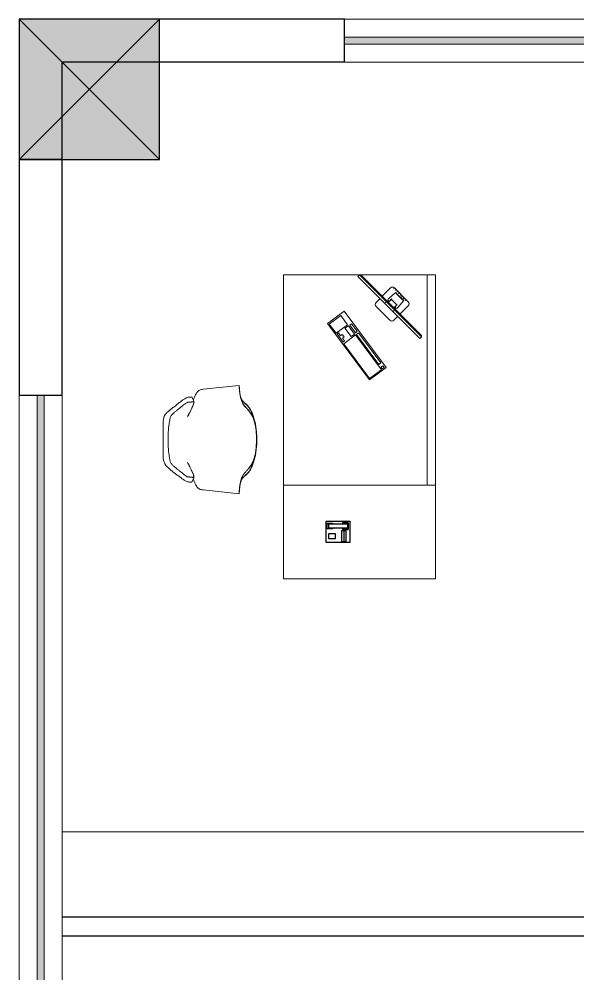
# Model space of a CAD drawing. Header units: inches. Extents: x 327481 to 195042051, y -335014 to 44773228.
# Drawn here: x 369524.4 to 369642.1, y -316798.2 to -316597.1 of the extents above; entities that cross this region are included whole.
import ezdxf

# ---------------------------------------------------------------- set-up
doc = ezdxf.new("R2010")
doc.units = ezdxf.units.IN
doc.header["$MEASUREMENT"] = 0
doc.layers.add('center', color=146, linetype='Continuous')
for name, color, linetype, lineweight in [('column 1', 146, 'Continuous', 30), ('furniture', 251, 'Continuous', 13), ('GLASS', 140, 'Continuous', 5), ('WALL', 12, 'Continuous', 30)]:
    doc.layers.add(name, color=color, linetype=linetype, lineweight=lineweight)

# ---------------------------------------------------------------- blocks, each defined once
blk = doc.blocks.new('COLUMN1')
at = {"layer": 'column 1'}
h = blk.add_hatch(color=256, dxfattribs=at)
h.paths.add_polyline_path([(1, 1), (0, 1), (0.5, 0.5)])
h.paths.add_polyline_path([(1, 1), (0.5, 0.5), (1, 0)])
h.paths.add_polyline_path([(0.5, 0.5), (0, 0), (1, 0)])
h.paths.add_polyline_path([(0.5, 0.5), (0, 1), (0, 0)])
at = {"layer": 'column 1', "lineweight": 0, "ltscale": 0.3}
for p, q in [((0, 1), (1, 0)), ((0, 0), (1, 1))]:
    blk.add_line(p, q, dxfattribs=at)
at = {"layer": 'column 1', "ltscale": 0.3}
for p, q in [((1, 1), (0, 1)), ((0, 1), (0, 0)), ((1, 0), (1, 1)), ((0, 0), (1, 0))]:
    blk.add_line(p, q, dxfattribs=at)
blk = doc.blocks.new('wdegshd')
at = {"layer": 'furniture', "color": 0, "ltscale": 60}
for p, q in [((377491.68, -331231.45), (377491.67, -331231.44)), ((377475.35, -331232.98), (377476.14, -331233.34)), ((377493.03, -331232.98), (377492.25, -331233.33)), ((377472.77, -331242.87), (377473.6, -331235.29)), ((377495.6, -331242.87), (377494.77, -331235.29)), ((377478.18, -331244.95), (377478.18, -331244.95)), ((377491.09, -331244.17), (377491.09, -331244.17))]:
    blk.add_line(p, q, dxfattribs=at)
for points, start_tangent, end_tangent in [([(377478.67, -331227.53), (377479.07, -331227.22), (377479.47, -331227.05), (377480.2, -331226.9), (377480.55, -331226.87), (377480.93, -331226.85), (377481.72, -331226.84), (377482.53, -331226.85), (377483.35, -331226.87), (377484.19, -331226.88), (377485.02, -331226.87), (377485.85, -331226.85), (377486.65, -331226.84), (377487.45, -331226.85), (377487.82, -331226.87), (377488.18, -331226.9), (377488.9, -331227.04), (377489.3, -331227.22), (377489.71, -331227.53)], (0.714106, 0.700038), (0.720772, -0.693172)), ([(377475.67, -331231.31), (377475.85, -331231.03), (377476.29, -331230.43), (377476.72, -331229.85), (377477.14, -331229.28), (377477.59, -331228.71), (377478.09, -331228.12), (377478.67, -331227.53)], (0.567554, 0.823336), (0.714106, 0.700038)), ([(377491.67, -331231.44), (377490.89, -331230.45), (377490.5, -331229.96), (377490.1, -331229.47), (377489.7, -331229), (377489.48, -331228.77), (377489.24, -331228.57), (377488.96, -331228.42), (377488.66, -331228.33), (377488.35, -331228.27), (377488.03, -331228.22), (377487.71, -331228.16), (377487.4, -331228.11), (377486.76, -331228.03), (377486.12, -331227.98), (377485.48, -331227.94), (377484.19, -331227.92), (377482.91, -331227.94), (377482.27, -331227.98), (377481.62, -331228.03), (377480.99, -331228.11), (377480.67, -331228.16), (377480.35, -331228.21), (377480.04, -331228.27), (377479.72, -331228.33), (377479.42, -331228.42), (377479.15, -331228.57), (377478.9, -331228.77), (377478.68, -331229), (377478.28, -331229.47), (377477.89, -331229.96), (377477.5, -331230.45), (377476.71, -331231.44)], (-0.61302, 0.790067), (-0.61289, -0.790168)), ([(377489.71, -331227.53), (377489.95, -331227.76), (377490.08, -331227.9), (377490.21, -331228.04), (377490.33, -331228.19), (377490.45, -331228.34), (377490.68, -331228.64), (377490.91, -331228.94), (377491.14, -331229.24), (377491.37, -331229.54), (377491.61, -331229.83), (377492.08, -331230.42), (377492.54, -331231.03), (377492.72, -331231.31)], (-0.718759, 0.695259), (0.560085, -0.828435)), ([(377475.67, -331231.31), (377475.38, -331231.83), (377475.28, -331232.13), (377475.25, -331232.33), (377475.24, -331232.53), (377475.24, -331232.71), (377475.25, -331232.79), (377475.26, -331232.87), (377475.29, -331232.94), (377475.35, -331232.98)], (-0.525887, -0.850554), (0.914412, -0.404784)), ([(377476.14, -331233.34), (377476.34, -331233.37), (377476.57, -331233.32), (377476.86, -331233.23), (377477.16, -331233.1), (377477.77, -331232.83), (377478.33, -331232.55), (377478.59, -331232.42), (377478.82, -331232.3), (377479.02, -331232.2), (377479.17, -331232.11), (377479.28, -331232.04), (377479.34, -331231.99)], (0.909904, -0.414819), (0.603055, 0.797699)), ([(377479.34, -331231.99), (377479.33, -331232), (377479.3, -331232.02), (377479.27, -331232.05), (377479.21, -331232.08), (377479.15, -331232.11), (377479.07, -331232.15), (377478.89, -331232.25), (377478.67, -331232.37), (377478.44, -331232.49), (377478.18, -331232.62), (377477.91, -331232.74), (377477.63, -331232.87), (377477.34, -331233), (377477.05, -331233.13), (377476.77, -331233.23), (377476.54, -331233.3), (377476.44, -331233.31), (377476.36, -331233.31), (377476.26, -331233.27), (377476.22, -331233.18), (377476.23, -331233.06), (377476.25, -331232.93), (377476.27, -331232.8), (377476.29, -331232.67), (377476.31, -331232.42), (377476.32, -331232.3), (377476.33, -331232.19), (377476.34, -331232.08), (377476.38, -331231.94), (377476.5, -331231.74), (377476.72, -331231.43)], (-0.365768, -0.930706), (0.61971, 0.784831)), ([(377491.66, -331231.43), (377491.89, -331231.75), (377492, -331231.94), (377492.04, -331232.07), (377492.05, -331232.17), (377492.05, -331232.28), (377492.06, -331232.4), (377492.08, -331232.65), (377492.1, -331232.78), (377492.12, -331232.91), (377492.14, -331233.04), (377492.15, -331233.16), (377492.12, -331233.25), (377492.02, -331233.31), (377491.95, -331233.31), (377491.86, -331233.3), (377491.62, -331233.24), (377491.35, -331233.13), (377491.06, -331233.01), (377490.77, -331232.88), (377490.49, -331232.75), (377490.22, -331232.62), (377489.96, -331232.49), (377489.72, -331232.37), (377489.5, -331232.26), (377489.32, -331232.16), (377489.17, -331232.08), (377489.12, -331232.05), (377489.08, -331232.02), (377489.05, -331232), (377489.04, -331231.99)], (0.623819, -0.781569), (-0.415524, 0.909582)), ([(377492.25, -331233.33), (377491.81, -331233.32), (377491.52, -331233.23), (377491.22, -331233.1), (377490.61, -331232.83), (377490.05, -331232.55), (377489.79, -331232.42), (377489.56, -331232.3), (377489.36, -331232.19), (377489.21, -331232.11), (377489.1, -331232.04), (377489.07, -331232.02), (377489.04, -331231.99)], (-0.91292, -0.408139), (-0.575078, 0.818099)), ([(377493.03, -331232.98), (377493.09, -331232.94), (377493.12, -331232.87), (377493.14, -331232.79), (377493.15, -331232.71), (377493.14, -331232.53), (377493.13, -331232.33), (377493.11, -331232.13), (377493.01, -331231.83), (377492.72, -331231.31)], (0.914728, 0.40407), (-0.525718, 0.850659)), ([(377472.77, -331242.87), (377473.8, -331242.97), (377474.32, -331243.02), (377474.83, -331243.09), (377475.32, -331243.22), (377475.75, -331243.4), (377476.07, -331243.62), (377476.32, -331243.85), (377476.72, -331244.32), (377477.13, -331244.77), (377477.66, -331245.16), (377478.36, -331245.5), (377479.19, -331245.83), (377480.13, -331246.11), (377481.11, -331246.34), (377482.12, -331246.49), (377484.18, -331246.61), (377485.22, -331246.58), (377486.25, -331246.49), (377487.26, -331246.34), (377488.24, -331246.11), (377489.18, -331245.83), (377490.02, -331245.51), (377490.71, -331245.16), (377491.24, -331244.77), (377491.66, -331244.33), (377492.05, -331243.86), (377492.3, -331243.63), (377492.62, -331243.4), (377493.05, -331243.22), (377493.54, -331243.1), (377494.05, -331243.02), (377494.57, -331242.97), (377494.83, -331242.95), (377495.09, -331242.92), (377495.6, -331242.87)], (0.993409, -0.114622), (0.993702, 0.112056)), ([(377495.45, -331242.89), (377494.93, -331242.94), (377494.42, -331242.98), (377493.93, -331243.03), (377493.43, -331243.12), (377492.97, -331243.25), (377492.54, -331243.44), (377491.99, -331243.9), (377491.59, -331244.35), (377491.39, -331244.57), (377491.17, -331244.77), (377490.62, -331245.15), (377489.93, -331245.49), (377489.1, -331245.81), (377488.18, -331246.09), (377487.21, -331246.31), (377486.22, -331246.46), (377485.21, -331246.54), (377484.19, -331246.57), (377482.16, -331246.45), (377481.17, -331246.31), (377480.21, -331246.09), (377478.46, -331245.49), (377477.77, -331245.15), (377477.23, -331244.77), (377476.81, -331244.34), (377476.4, -331243.89), (377475.85, -331243.44), (377475.43, -331243.25), (377474.96, -331243.12), (377473.96, -331242.98), (377473.44, -331242.94), (377472.93, -331242.89)], (-0.994692, -0.102895), (-0.994633, 0.103465)), ([(377473.21, -331242.89), (377473.68, -331242.93), (377474.16, -331242.98), (377474.63, -331243.05), (377475.09, -331243.13), (377475.95, -331243.37), (377476.63, -331243.67), (377477.13, -331244.02), (377477.56, -331244.4), (377478.05, -331244.84), (377478.64, -331245.3), (377479.4, -331245.73), (377480.29, -331246.07), (377481.25, -331246.3), (377482.23, -331246.43), (377483.21, -331246.5), (377484.19, -331246.52), (377485.17, -331246.5), (377486.15, -331246.43), (377487.13, -331246.3), (377488.09, -331246.07), (377488.99, -331245.73), (377489.75, -331245.3), (377490.84, -331244.4), (377491.27, -331244.02), (377491.75, -331243.67), (377492.43, -331243.37), (377493.29, -331243.14), (377493.75, -331243.05), (377494.22, -331242.98), (377494.7, -331242.93), (377495.18, -331242.89)], (0.99536, -0.09622), (0.995303, 0.096811)), ([(377478.18, -331244.95), (377477.68, -331244.51), (377477.23, -331244.1), (377476.74, -331243.73), (377476.43, -331243.56), (377476.05, -331243.4), (377475.14, -331243.14), (377474.66, -331243.06), (377474.18, -331242.99), (377473.69, -331242.93), (377473.21, -331242.89)], (-0.769579, 0.638552), (-0.995559, 0.09414)), ([(377495.18, -331242.89), (377494.82, -331242.92), (377494.46, -331242.96), (377493.75, -331243.05), (377493.04, -331243.19), (377492.39, -331243.39), (377491.84, -331243.63), (377491.43, -331243.89), (377491.09, -331244.17)], (-0.995527, -0.094482), (-0.745734, -0.666244)), ([(377491.09, -331244.17), (377490.59, -331244.63), (377489.98, -331245.13), (377489.23, -331245.62), (377488.3, -331246.01), (377487.27, -331246.27), (377486.19, -331246.43), (377485.1, -331246.5), (377484, -331246.52), (377482.9, -331246.48), (377481.81, -331246.39), (377480.75, -331246.19), (377479.74, -331245.88), (377478.87, -331245.45), (377478.18, -331244.95)], (-0.74436, -0.667779), (-0.770087, 0.637939))]:
    blk.add_spline(points, degree=3, dxfattribs=dict(at, start_tangent=start_tangent, end_tangent=end_tangent))
for points, knots in [([(377473.6, -331235.29), (377473.61, -331235.17), (377473.65, -331234.91), (377473.76, -331234.54), (377474.03, -331234.1), (377474.47, -331233.83), (377474.91, -331233.62), (377475.24, -331233.48), (377475.58, -331233.35), (377475.81, -331233.27), (377475.92, -331233.24)], [32.043722, 32.043722, 32.043722, 32.043722, 33.546817, 35.092186, 36.595024, 39.506953, 40.950714, 42.383982, 43.811127, 45.22017, 45.22017, 45.22017, 45.22017]), ([(377492.47, -331233.23), (377492.58, -331233.27), (377492.81, -331233.35), (377493.14, -331233.48), (377493.48, -331233.63), (377493.81, -331233.79), (377494.13, -331233.97), (377494.41, -331234.23), (377494.61, -331234.56), (377494.72, -331234.92), (377494.76, -331235.17), (377494.77, -331235.29)], [0, 0, 0, 0, 1.409918, 2.836687, 4.269548, 5.713059, 7.168595, 8.638156, 10.142051, 11.687237, 13.11934, 13.11934, 13.11934, 13.11934])]:
    blk.add_open_spline(points, degree=3, knots=knots, dxfattribs=at)
blk = doc.blocks.new('telephon-1')
at = {"color": 0, "linetype": 'ByBlock'}
for p, q in [((-0.3, 0.333), (0, 0.333)), ((-0.3, 0), (-0.3, 0.333)), ((-0.283, 0.317), (-0.283, 0.233)), ((-0.192, 0.317), (-0.275, 0.317)), ((-0.275, 0.317), (-0.275, 0.242)), ((-0.258, 0.3), (-0.208, 0.3)), ((-0.258, 0.3), (-0.258, 0.033)), ((-0.208, 0.033), (-0.208, 0.3)), ((-0.192, 0.242), (-0.192, 0.317)), ((-0.183, 0.233), (-0.183, 0.317)), ((-0.167, 0.283), (-0.167, 0.217)), ((-0.017, 0.283), (-0.167, 0.283)), ((-0.017, 0.217), (-0.017, 0.283)), ((0, 0.333), (0, 0)), ((-0.283, 0.233), (-0.258, 0.233)), ((-0.275, 0.242), (-0.258, 0.242)), ((-0.208, 0.242), (-0.192, 0.242)), ((-0.208, 0.233), (-0.183, 0.233)), ((-0.167, 0.25), (-0.017, 0.25)), ((-0.167, 0.217), (-0.017, 0.217)), ((0, 0), (-0.3, 0)), ((-0.275, 0.017), (-0.275, 0.092)), ((-0.275, 0.092), (-0.258, 0.092)), ((-0.192, 0.017), (-0.275, 0.017)), ((-0.258, 0.033), (-0.208, 0.033)), ((-0.208, 0.092), (-0.192, 0.092)), ((-0.192, 0.092), (-0.192, 0.017)), ((-0.125, 0.133), (-0.125, 0.033)), ((-0.058, 0.133), (-0.125, 0.133)), ((-0.125, 0.033), (-0.058, 0.033)), ((-0.058, 0.033), (-0.058, 0.133))]:
    blk.add_line(p, q, dxfattribs=at)
blk = doc.blocks.new('dfghj')
at = {"layer": 'furniture', "lineweight": 0}
for p, q in [((372145.19, -317911.33), (372145.19, -317875.33)), ((372145.19, -317875.33), (372217.19, -317875.33)), ((372167.34, -317911.33), (372167.34, -317875.33)), ((372167.34, -317877.33), (372217.19, -317877.33)), ((372217.19, -317911.33), (372217.19, -317875.33)), ((372145.19, -317911.33), (372217.19, -317911.33))]:
    blk.add_line(p, q, dxfattribs=at)
blk = doc.blocks.new('sdfghj')
at = {"color": 0, "linetype": 'ByBlock', "ltscale": 100}
for p, q in [((368545.64, -329393.89), (368549.12, -329391.3)), ((368549.12, -329391.3), (368557.95, -329403.15)), ((368546.61, -329393.42), (368549.1, -329391.56)), ((368552.07, -329400.75), (368546.61, -329393.42)), ((368549.1, -329391.56), (368554.57, -329398.9)), ((368554.47, -329405.75), (368545.64, -329393.89)), ((368546.05, -329393.9), (368546.44, -329393.61)), ((368546.34, -329394.29), (368546.05, -329393.9)), ((368546.73, -329394), (368546.34, -329394.29)), ((368546.44, -329393.61), (368546.73, -329394)), ((368546.73, -329394.89), (368547.15, -329394.57)), ((368551.43, -329401.2), (368546.73, -329394.89)), ((368547.15, -329394.57), (368551.85, -329400.88)), ((368554.57, -329398.9), (368552.07, -329400.75)), ((368554.41, -329399.49), (368554.71, -329399.26)), ((368554.85, -329400.08), (368554.41, -329399.49)), ((368554.71, -329399.26), (368555.97, -329400.96)), ((368551.85, -329400.88), (368551.43, -329401.2)), ((368551.7, -329401.53), (368552.11, -329401.23)), ((368552.89, -329403.13), (368551.7, -329401.53)), ((368552.11, -329401.23), (368553.3, -329402.82)), ((368552.28, -329400.95), (368553.02, -329400.4)), ((368553.59, -329402.7), (368552.28, -329400.95)), ((368553.02, -329400.4), (368554.33, -329402.16)), ((368553.74, -329402.91), (368556.17, -329401.1)), ((368554.5, -329400.34), (368554.85, -329400.08)), ((368554.88, -329400.85), (368554.5, -329400.34)), ((368555.23, -329400.6), (368554.88, -329400.85)), ((368555.67, -329401.19), (368555.23, -329400.6)), ((368555.97, -329400.96), (368555.67, -329401.19)), ((368556.17, -329401.1), (368557.62, -329403.04)), ((368553.3, -329402.82), (368552.89, -329403.13)), ((368554.33, -329402.16), (368553.59, -329402.7)), ((368555.19, -329404.85), (368553.74, -329402.91)), ((368557.95, -329403.15), (368554.47, -329405.75)), ((368557.62, -329403.04), (368555.19, -329404.85))]:
    blk.add_line(p, q, dxfattribs=at)
at = {"color": 0, "linetype": 'ByBlock'}
for p, q in [((368538.18, -329400.39), (368538.16, -329400.64)), ((368550.97, -329413.45), (368538.16, -329400.64)), ((368540.96, -329406.91), (368542.69, -329405.17)), ((368543.18, -329404.69), (368544.01, -329403.85)), ((368543.15, -329406.52), (368541.89, -329407.98)), ((368543.28, -329407.14), (368543.81, -329406.61)), ((368543.29, -329407.16), (368543.28, -329407.14)), ((368543.29, -329407.16), (368543.98, -329406.46)), ((368544.52, -329408.25), (368543.36, -329407.09)), ((368542.06, -329408.14), (368542.12, -329408.07)), ((368542.07, -329408.15), (368542.12, -329408.1)), ((368543.46, -329409.54), (368543.51, -329409.49)), ((368543.47, -329409.56), (368543.54, -329409.49)), ((368545.09, -329408.46), (368543.64, -329409.72)), ((368544.46, -329408.32), (368545.15, -329407.63)), ((368544.47, -329408.34), (368544.46, -329408.32)), ((368544.47, -329408.34), (368545, -329407.8)), ((368544.7, -329410.65), (368546.44, -329408.92)), ((368546.92, -329408.43), (368547.76, -329407.6)), ((368551.23, -329413.43), (368550.97, -329413.45))]:
    blk.add_line(p, q, dxfattribs=at)
for points in [[(368551.57, -329413.08), (368538.53, -329400.04), (368538.18, -329400.39), (368551.23, -329413.43), (368551.57, -329413.08)], [(368547.76, -329406.77), (368544.84, -329403.85)], [(368543.87, -329410.65), (368540.96, -329407.74)], [(368543.64, -329409.72), (368541.89, -329407.98)], [(368543.54, -329409.49), (368542.12, -329408.07)], [(368543.51, -329409.49), (368542.12, -329408.1)]]:
    blk.add_lwpolyline(points, dxfattribs=at)
for points in [[(368543.15, -329406.52, -0.263666), (368543.48, -329406.36), (368543.59, -329406.39), (368543.81, -329406.61)], [(368545.09, -329408.46, 0.263666), (368545.25, -329408.13), (368545.22, -329408.02), (368545, -329407.8)]]:
    blk.add_lwpolyline(points, format="xyb", dxfattribs=at)
for centre, radius in [((368544.01, -329405.86), 0.0392), ((368545.75, -329407.6), 0.0392), ((368541.55, -329408.15), 0.0592), ((368541.9, -329408.49), 0.0592), ((368542.25, -329408.84), 0.0592), ((368542.59, -329409.19), 0.0592), ((368542.94, -329409.54), 0.0592), ((368543.29, -329409.88), 0.0592), ((368543.63, -329410.23), 0.0592), ((368543.98, -329410.58), 0.0592)]:
    blk.add_circle(centre, radius, dxfattribs=at)
for centre, start, end in [((368544.43, -329404.27), 45, 135), ((368541.38, -329407.32), 135, 225), ((368547.34, -329407.18), 315, 45), ((368544.29, -329410.24), 225, 315)]:
    blk.add_arc(centre, 0.589, start, end, dxfattribs=at)

msp = doc.modelspace()

# ---------------------------------------------------------------- hatches: boundary and pattern name
at = {"layer": 'GLASS'}
for points in [[(369592.956, -316600.912), (369592.956, -316602.412), (369736.956, -316602.412), (369736.956, -316600.912)], [(369528.192, -316840.373), (369529.692, -316840.373), (369529.692, -316676.373), (369528.192, -316676.373)]]:
    msp.add_hatch(color=256, dxfattribs=at).paths.add_polyline_path(points)

# ---------------------------------------------------------------- linework, layer by layer
at = {"layer": 'furniture'}
for p, q in [((369736.956, -316597.132), (369592.956, -316597.132)), ((369736.956, -316606.192), (369592.956, -316606.192)), ((369524.412, -316840.373), (369524.412, -316676.373)), ((369533.472, -316840.373), (369533.472, -316676.373))]:
    msp.add_line(p, q, dxfattribs=at)
at = {"layer": 'furniture', "lineweight": 0}
msp.add_lwpolyline([(369533.472, -316786.231), (369665.472, -316786.231), (369665.472, -316768.231), (369533.472, -316768.231), (369533.472, -316786.231)], dxfattribs=at)
at = {"layer": 'GLASS'}
for points in [[(369592.956, -316600.912), (369736.956, -316600.912)], [(369736.956, -316602.412), (369592.956, -316602.412)]]:
    msp.add_lwpolyline(points, dxfattribs=at)
msp.add_lwpolyline([(369528.192, -316676.373), (369529.692, -316676.373), (369529.692, -316840.373), (369528.192, -316840.373)], close=True, dxfattribs=at)
at = {"layer": 'WALL'}
for p, q in [((369592.956, -316597.132), (369553.956, -316597.132)), ((369553.956, -316606.231), (369553.956, -316597.132)), ((369592.956, -316606.231), (369592.956, -316597.132)), ((369533.412, -316606.231), (369533.412, -316676.373)), ((369592.956, -316606.231), (369533.412, -316606.231)), ((369524.412, -316626.676), (369524.412, -316676.373)), ((369533.412, -316626.676), (369524.412, -316626.676)), ((369533.412, -316676.373), (369524.412, -316676.373)), ((369737.511, -316786.231), (369533.472, -316786.231)), ((369721.511, -316790.231), (369533.472, -316790.231))]:
    msp.add_line(p, q, dxfattribs=at)

# ---------------------------------------------------------------- block references
at = {"xscale": 15, "yscale": 15, "zscale": 15, "rotation": 270}
msp.add_blockref('telephon-1', (369589.074, -316707.366), dxfattribs=at)
at = {"layer": 'center', "xscale": 29.5434782608645, "yscale": 29.5434782608645, "zscale": 39.3913043478359, "rotation": 90}
msp.add_blockref('COLUMN1', (369553.956, -316626.676), dxfattribs=at)
at = {"layer": 'furniture', "lineweight": 0, "xscale": -0.8888888888888888, "yscale": 0.8888888888888888, "zscale": 0.8888888888888888, "rotation": 270}
msp.add_blockref('dfghj', (652167.978, -647510.686), dxfattribs=at)
at = {"layer": 'furniture', "lineweight": 0}
for name, p, rotation in [('sdfghj', (738147.358, -646064.392), 180), ('wdegshd', (38327.888, -694169.851), 90)]:
    msp.add_blockref(name, p, dxfattribs=dict(at, rotation=rotation))

doc.saveas('drawing.dxf')
